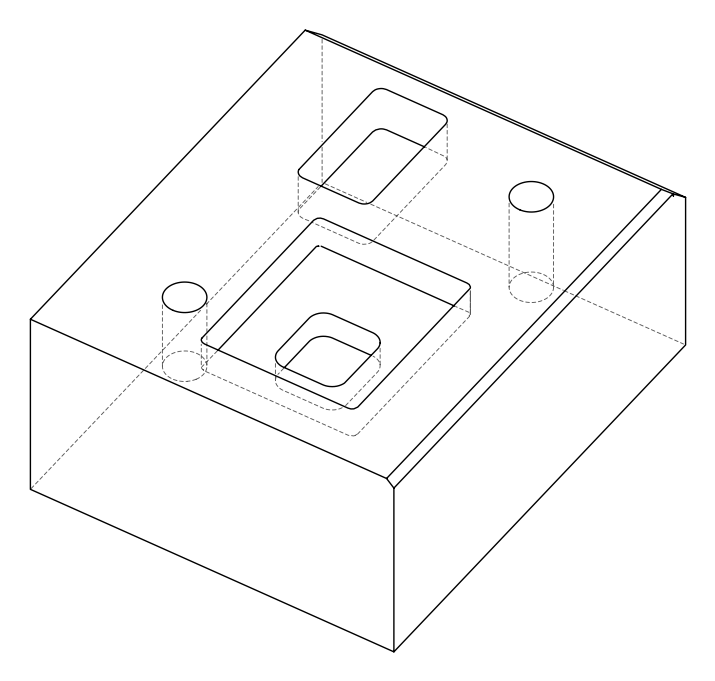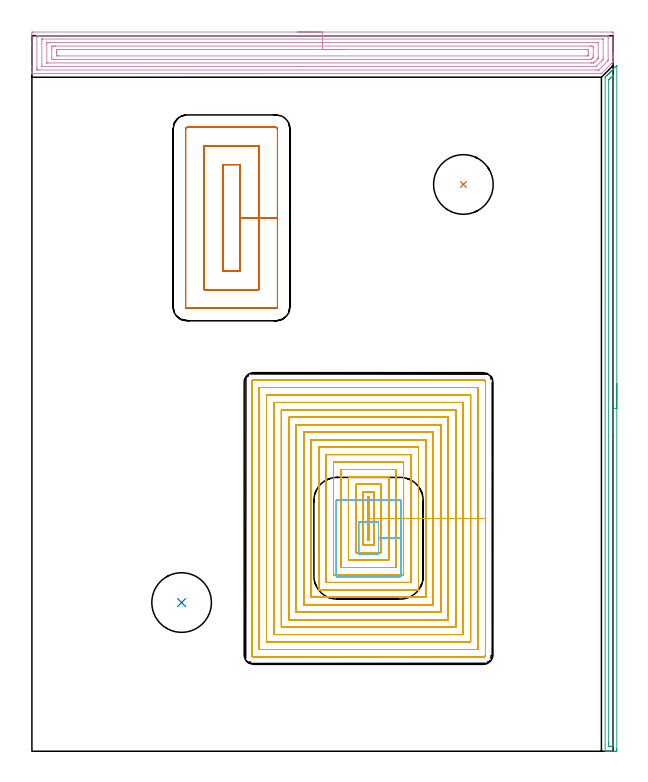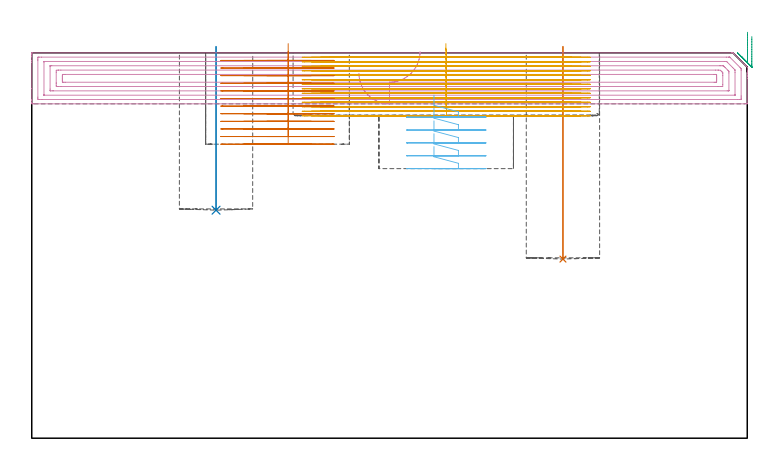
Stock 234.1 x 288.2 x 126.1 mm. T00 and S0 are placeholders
(PLAN: 7 operations, 4 tool changes, 138.7 min)
(1 INDEXABLE_INSERT_DRILL_BLIND_HOLE_FROM_SOLID | STEP1POCKET | NXT0302_019 | 0.28 min | 30389 mm3)
(2 INDEXABLE_INSERT_DRILL_BLIND_HOLE_FROM_SOLID_1 | STEP1POCKET_1 | NXT0302_019 | 0.22 min | 23155 mm3)
(3 AREA_MILL | FG_CHAMFER_SURFACE | UGT0205_001 | 4.56 min | 3090 mm3)
(4 AREA_MILL_1 | FG_CHAMFER_SURFACE_1 | UGT0205_001 | 11.54 min | 32577 mm3)
(5 MILL_RECTANGULAR_POCKET | POCKET_RECTANGULAR_STRAIGHT | UGT0201_084 | Follow Part, ap 1.5, ae 75% | 107 min | 242157 mm3)
(6 MILL_RECTANGULAR_POCKET_1 | POCKET_RECTANGULAR_STRAIGHT_1 | UGT0201_100 | Follow Part, ap 4.5, ae 75% | 2.23 min | 36022 mm3)
(7 MILL_RECTANGULAR_POCKET_2 | POCKET_RECTANGULAR_STRAIGHT_2 | NXT0201_013 | Follow Part, ap 2.5, ae 75% | 12.92 min | 115718 mm3)
(TOOL NXT0302_019 | Index. Insert Drill 24mm [880-D2400L25-05] | D24 PA176 FL120 Z2)
(TOOL UGT0205_001 | Chamfer Mill 20 x 3 x 45 deg. | D20 FL50 Z2)
(TOOL UGT0201_084 | End mill 6 mm | D6 R1 FL30 Z4)
(TOOL UGT0201_100 | End Mill 18 mm | D18 FL22 Z2)
(TOOL NXT0201_013 | ENDMILL 10mm | D10 FL30 Z4)
(OP 1 INDEXABLE_INSERT_DRILL_BLIND_HOLE_FROM_SOLID)
G17 G21 G94 G90
T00 M6
G54
G17 G0 G90 X173.8 Y228.3 S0 M3
G43 Z136.1 H1
G94 G81 G98 Z58.6 F250. R128.1
G80
M5
M2
(OP 2 INDEXABLE_INSERT_DRILL_BLIND_HOLE_FROM_SOLID_1)
G17 G21 G94 G90
T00 M6
G54
G17 G0 G90 X60.3 Y59.9 S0 M3
G43 Z136.1 H1
G94 G81 G98 Z74.6 F250. R128.1
G80
M5
M2
(OP 3 AREA_MILL)
G17 G21 G94 G90
T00 M6
G54
G17 G0 G90 X235.6 Y148.1 S1061 M3
G43 Z136.1 H0
Z131.4
G94 G1 Y148.062 Z130.528 F250.
Y147.948 Z129.664
Y147.759 Z128.812
Y147.497 Z127.98
Y147.163 Z127.174
Y146.76 Z126.4
Y146.292 Z125.664
Y145.76 Z124.972
Y145.171 Z124.329
Y144.528 Z123.74
Y143.836 Z123.209
Y143.1 Z122.74
Y142.326 Z122.337
Y141.52 Z122.003
Y140.688 Z121.741
Y139.837 Z121.552
Y138.972 Z121.438
Y138.1 Z121.4
Y0.931
X235.599 Y0.61 Z121.401
X235.593 Y0.045 Z121.403
X235.591 Y0.008 Z121.405
X235.03 Y0. Z121.965
X234.748 Z122.247
X234.14 Z122.854
X233.576 Z123.42
X233.25 Z123.746
X232.687 Z124.31
X232.36 Z124.635
X231.707 Z125.292
X231.318 Z125.681
X230.944 Y0.007 Z126.048
X230.903 Y0.01 Z126.088
X230.9 Y0.164 Z126.1
Y271.126
X230.905 Y271.503 Z126.091
X231.019 Y271.62 Z125.979
X231.47 Y272.072 Z125.527
X231.522 Y272.122 Z125.477
X231.716 Y272.316 Z125.283
X231.767 Y272.368 Z125.23
X231.817 Y272.418 Z125.182
X232.013 Y272.614 Z124.986
X232.063 Y272.665 Z124.934
X232.113 Y272.714 Z124.886
X232.311 Y272.911 Z124.688
X232.36 Y272.961 Z124.637
X232.409 Y273.009 Z124.59
X232.609 Y273.209 Z124.39
X232.657 Y273.258 Z124.34
X232.705 Y273.305 Z124.294
X232.906 Y273.507 Z124.093
X232.953 Y273.555 Z124.044
X233. Y273.601 Z123.999
X233.204 Y273.804 Z123.795
X233.25 Y273.851 Z123.747
X233.296 Y273.896 Z123.703
X233.501 Y274.102 Z123.498
X233.547 Y274.148 Z123.451
X233.592 Y274.192 Z123.407
X233.799 Y274.399 Z123.2
X233.843 Y274.445 Z123.154
X233.887 Y274.488 Z123.112
X234.097 Y274.697 Z122.902
X235.03 Y275.631 Z121.968
X235.149 Y275.749 Z121.851
X235.287 Y275.887 Z121.712
X235.475 Y276.076 Z121.523
X235.586 Y276.185 Z121.411
X235.595 Y276.186 Z121.402
X235.599 Y276.185 Z121.399
X235.6 Y275.971 Z121.4
Y138.1
X234.186 Z122.814
Y3.243
X234.182 Y2.396 Z122.818
X234.18 Y2.355 Z122.82
X234.14 Y2.01 Z122.86
X233.642 Y2.002 Z123.358
X233.25 Z123.75
X232.752 Y2.003 Z124.248
X232.36 Y2.01 Z124.64
X232.32 Y2.396 Z124.68
X232.317 Y2.439 Z124.683
X232.314 Y3.289 Z124.686
Y3.334
Y270.279
X232.315 Y270.325 Z124.685
X232.32 Y270.416 Z124.68
X232.323 Y270.462 Z124.677
X232.333 Y270.475 Z124.667
X232.36 Y270.507 Z124.64
X232.668 Y270.817 Z124.332
X232.975 Y271.126 Z124.025
X233.25 Y271.4 Z123.75
X233.868 Y272.019 Z123.132
X234.005 Y272.154 Z122.995
X234.14 Y272.283 Z122.86
X234.178 Y272.317 Z122.822
X234.186 Y272.019 Z122.814
Y138.1
Y137.228 Z122.852
Y136.364 Z122.966
Y135.512 Z123.155
Y134.68 Z123.417
Y133.874 Z123.751
Y133.1 Z124.154
Y132.364 Z124.623
Y131.672 Z125.154
Y131.029 Z125.743
Y130.44 Z126.386
Y129.909 Z127.078
Y129.44 Z127.814
Y129.037 Z128.588
Y128.703 Z129.394
Y128.441 Z130.226
Y128.252 Z131.078
Y128.138 Z131.943
Y128.1 Z132.814
G0 Z136.1
M5
M2
(OP 4 AREA_MILL_1)
G17 G21 G94 G90
T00 M6
G54
G17 G0 G90 X107.05 Y289.7 S1061 M3
G43 Z136.1 H0
Z119.4
G94 G1 X107.088 Z118.528 F250.
X107.202 Z117.664
X107.391 Z116.812
X107.653 Z115.98
X107.987 Z115.174
X108.39 Z114.4
X108.858 Z113.664
X109.39 Z112.972
X109.979 Z112.329
X110.622 Z111.74
X111.314 Z111.208
X112.05 Z110.74
X112.824 Z110.337
X113.63 Z110.003
X114.462 Z109.741
X115.313 Z109.552
X116.178 Z109.438
X117.05 Z109.4
X233.497
X233.957 Y289.695 Z109.403
X234.09 Y289.692 Z109.406
X234.1 Y289.554 Z109.543
Y281.35 Z117.745
Y280.78 Z118.317
Y280.47 Z118.627
Y279.9 Z119.196
Y279.59 Z119.506
Y278.969 Z120.13
Y277.703 Z121.395
X234.091 Y277.692 Z121.407
X233.796 Y277.396 Z121.704
X233.352 Y276.95 Z122.146
X229.773 Y273.373 Z125.727
X229.462 Y273.064 Z126.035
X229.401 Y273.007 Z126.092
X229.035 Y273. Z126.1
X0.063
X0.01 Y273.03 Z126.069
X0. Y273.209 Z125.89
Y273.304 Z125.796
Y273.69 Z125.409
Y274.31 Z124.784
Y275.501 Z123.596
Y276.07 Z123.024
Y284.727 Z114.37
Y288.39 Z110.708
Y288.675 Z110.422
X0.005 Y289.27 Z109.828
X0.01 Y289.692 Z109.406
X0.172 Y289.695 Z109.403
X0.603 Y289.7 Z109.4
X117.05
Y288.286 Z110.814
X230.925
X231.712 Y288.285 Z110.815
X231.819 Y288.284 Z110.816
X232.065 Y288.279 Z110.821
X232.09 Y288.199 Z110.901
X232.096 Y288.01 Z111.09
X232.099 Y287.51 Z111.59
X232.1 Y287.127 Z111.973
X232.099 Y278.71 Z120.39
X232.097 Y278.33 Z120.77
X232.09 Y278.204 Z120.896
X232.085 Y278.147 Z120.953
X231.746 Y277.796 Z121.304
X228.478 Y274.528 Z124.572
X228.416 Y274.468 Z124.632
X228.378 Y274.435 Z124.665
X228.359 Y274.421 Z124.679
X228.338 Y274.42 Z124.68
X228.143 Y274.415 Z124.685
X228.037
X227.25 Y274.414 Z124.686
X3.175
X2.388 Y274.415 Z124.685
X2.281 Y274.416 Z124.684
X2.035 Y274.421 Z124.679
X2.01 Y274.501 Z124.599
X2.004 Y274.69 Z124.41
X2.001 Y275.19 Z123.91
X2. Y275.573 Z123.527
X2.001 Y287.51 Z111.59
X2.003 Y287.89 Z111.21
X2.01 Y288.268 Z110.832
X2.388 Y288.281 Z110.819
X2.495 Y288.284 Z110.816
X3.28 Y288.286 Z110.814
X3.386
X117.05
Y286.872 Z112.228
X229.927 Y286.871 Z112.229
X230.009 Y286.87 Z112.23
X230.073 Y286.867 Z112.233
X230.086 Y286.865 Z112.235
X230.09 Y286.848 Z112.252
X230.095 Y286.8 Z112.3
X230.099 Y286.63 Z112.47
X230.1 Y279.42 Z119.68
X230.092 Y278.71 Z120.39
X230.09 Y278.626 Z120.474
X230.064 Y278.575 Z120.525
X229.927 Y278.43 Z120.67
X229.627 Y278.127 Z120.973
X229.331 Y277.83 Z121.27
X227.569 Y276.07 Z123.03
X227.408 Y275.915 Z123.185
X227.351 Y275.862 Z123.238
X227.308 Y275.835 Z123.265
X227.25 Y275.834 Z123.266
X226.602 Y275.829 Z123.271
X108.149 Y275.828 Z123.272
X4.173 Y275.829 Z123.271
X4.091 Y275.83 Z123.27
X4.027 Y275.833 Z123.267
X4.014 Y275.835 Z123.265
X4.01 Y275.852 Z123.248
X4.005 Y275.9 Z123.2
X4.001 Y276.07 Z123.03
Y286.63 Z112.47
X4.002 Y286.798 Z112.302
X4.009 Y286.856 Z112.244
X4.013 Y286.865 Z112.235
X4.021 Y286.868 Z112.232
X4.05 Y286.87 Z112.23
X4.173 Y286.871 Z112.229
X117.05 Y286.872 Z112.228
Y285.457 Z113.643
X227.547
X227.977 Y285.455 Z113.645
X228.074 Y285.452 Z113.648
X228.088 Y285.451 Z113.649
X228.092 Y285.435 Z113.665
X228.096 Y285.388 Z113.712
X228.099 Y285.293 Z113.807
X228.1 Y279.59 Z119.51
X228.093 Y279.171 Z119.929
X228.09 Y279.068 Z120.032
X228.041 Y279.002 Z120.098
X227.947 Y278.903 Z120.197
X227.76 Y278.71 Z120.39
X226.881 Y277.83 Z121.27
X226.62 Y277.572 Z121.528
X226.358 Y277.317 Z121.783
X226.279 Y277.25 Z121.85
X226.209 Y277.247 Z121.853
X226.059 Y277.245 Z121.855
X225.466 Y277.243 Z121.857
X225.169
X6.553
X6.123 Y277.245 Z121.855
X6.026 Y277.248 Z121.852
X6.012 Y277.249 Z121.851
X6.008 Y277.265 Z121.835
X6.004 Y277.312 Z121.788
X6.001 Y277.407 Z121.693
X6. Y284.87 Z114.23
X6.004 Y285.289 Z113.811
X6.007 Y285.393 Z113.707
X6.01 Y285.44 Z113.66
X6.057 Y285.45 Z113.65
X6.258 Y285.453 Z113.647
X6.85 Y285.457 Z113.644
X7.146 Z113.643
X117.05
Y284.043 Z115.057
X224.573
X225.414 Y284.04 Z115.06
X225.466 Y284.038 Z115.062
X226.09 Y283.99 Z115.11
X226.098 Y283.366 Z115.734
X226.1 Y280.47 Z118.63
X226.098 Y279.846 Z119.254
X226.093 Y279.59 Z119.51
X226.09 Y279.514 Z119.586
X226.04 Y279.45 Z119.65
X225.948 Y279.352 Z119.748
X225.83 Y279.231 Z119.869
X225.466 Y278.865 Z120.235
X225.386 Y278.789 Z120.311
X225.3 Y278.71 Z120.39
X224.623 Y278.661 Z120.439
X224.573 Y278.659 Z120.441
X223.735 Y278.657 Z120.443
X9.527
X8.685 Y278.66 Z120.44
X8.634 Y278.662 Z120.438
X8.01 Y278.71 Z120.39
X8.002 Y279.334 Z119.766
X8. Y282.855 Z116.245
X8.001 Y283.11 Z115.99
X8.004 Y283.732 Z115.368
X8.01 Y283.99 Z115.11
X8.585 Y284.038 Z115.062
X8.634 Y284.04 Z115.06
X9.473 Y284.043 Z115.057
X9.527
X117.05
Y282.629 Z116.471
X223.277 Y282.628 Z116.472
X223.681 Y282.626 Z116.474
X224.076 Y282.622 Z116.478
X224.09 Y282.23 Z116.87
X224.099 Y281.818 Z117.282
X224.1 Y281.35 Z117.75
X224.099 Y280.938 Z118.162
X224.09 Y280.47 Z118.63
X224.078 Y280.078 Z119.022
X223.681 Y280.074 Z119.026
X223.193 Y280.072 Z119.028
X10.823
X10.419 Y280.074 Z119.026
X10.024 Y280.078 Z119.022
X10.01 Y280.47 Z118.63
X10.001 Y280.882 Z118.218
X10. Y281.35 Z117.75
X10.001 Y281.762 Z117.338
X10.01 Y282.23 Z116.87
X10.021 Y282.622 Z116.478
X10.419 Y282.626 Z116.474
X10.907 Y282.628 Z116.472
X117.05 Y282.629 Z116.471
X117.922 Z116.509
X118.786 Z116.623
X119.638 Z116.812
X120.47 Z117.074
X121.276 Z117.408
X122.05 Z117.811
X122.786 Z118.28
X123.478 Z118.811
X124.121 Z119.4
X124.71 Z120.043
X125.241 Z120.735
X125.71 Z121.471
X126.113 Z122.245
X126.447 Z123.051
X126.709 Z123.883
X126.898 Z124.735
X127.012 Z125.6
X127.05 Z126.471
G0 Z136.1
M5
M2
(OP 5 MILL_RECTANGULAR_POCKET)
G17 G21 G94 G90
T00 M6
G54
G17 G0 G90 X135.5 Y92.738 S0 M3
G43 Z136.1 H0
Z129.1
G94 G1 Y85. Z127.027 F250.
X135.7 Z126.973
Y93.75 Z124.628
Y102.5 F500.
X135.5
Y85.
X135.7
Y93.75
X137.7
Y104.5
X133.5
Y83.
X137.7
Y93.75
X140.7
Y107.5
X130.5
Y80.
X140.7
Y93.75
X143.7
Y110.5
X127.5
Y77.
X143.7
Y93.75
X146.7
Y113.5
X124.5
Y74.
X146.7
Y93.75
X149.7
Y116.5
X121.5
Y71.
X149.7
Y93.75
X152.7
Y119.5
X118.5
Y68.
X152.7
Y93.75
X155.7
Y122.5
X115.5
Y65.
X155.7
Y93.75
X158.7
Y125.5
X112.5
Y62.
X158.7
Y93.75
X161.7
Y128.5
X109.5
Y59.
X161.7
Y93.75
X164.7
Y131.5
X106.5
Y56.
X164.7
Y93.75
X167.7
Y134.5
X103.5
Y53.
X167.7
Y93.75
X170.7
Y137.5
X100.5
Y50.
X170.7
Y93.75
X173.7
Y140.5
X97.5
Y47.
X173.7
Y93.75
X176.7
Y143.5
X94.5
Y44.
X176.7
Y93.75
X179.7
Y146.5
X91.5
Y41.
X179.7
Y93.75
X182.7
Y148.7
G3 X181.9 Y149.5 R0.8
G1 X89.3
G3 X88.5 Y148.7 R0.8
G1 Y38.8
G3 X89.3 Y38. R0.8
G1 X181.9
G3 X182.7 Y38.8 R0.8
G1 Y93.75
Y94.75
G0 X135.5 Y92.738 Z127.628
G1 Y85. Z125.555 F250.
X135.7 Z125.502
Y93.75 Z123.157
Y102.5 F500.
X135.5
Y85.
X135.7
Y93.75
X137.7
Y104.5
X133.5
Y83.
X137.7
Y93.75
X140.7
Y107.5
X130.5
Y80.
X140.7
Y93.75
X143.7
Y110.5
X127.5
Y77.
X143.7
Y93.75
X146.7
Y113.5
X124.5
Y74.
X146.7
Y93.75
X149.7
Y116.5
X121.5
Y71.
X149.7
Y93.75
X152.7
Y119.5
X118.5
Y68.
X152.7
Y93.75
X155.7
Y122.5
X115.5
Y65.
X155.7
Y93.75
X158.7
Y125.5
X112.5
Y62.
X158.7
Y93.75
X161.7
Y128.5
X109.5
Y59.
X161.7
Y93.75
X164.7
Y131.5
X106.5
Y56.
X164.7
Y93.75
X167.7
Y134.5
X103.5
Y53.
X167.7
Y93.75
X170.7
Y137.5
X100.5
Y50.
X170.7
Y93.75
X173.7
Y140.5
X97.5
Y47.
X173.7
Y93.75
X176.7
Y143.5
X94.5
Y44.
X176.7
Y93.75
X179.7
Y146.5
X91.5
Y41.
X179.7
Y93.75
X182.7
Y148.7
G3 X181.9 Y149.5 R0.8
G1 X89.3
G3 X88.5 Y148.7 R0.8
G1 Y38.8
G3 X89.3 Y38. R0.8
G1 X181.9
G3 X182.7 Y38.8 R0.8
G1 Y93.75
Y94.75
G0 X135.5 Y92.738 Z126.157
G1 Y85. Z124.084 F250.
X135.7 Z124.03
Y93.75 Z121.686
Y102.5 F500.
X135.5
Y85.
X135.7
Y93.75
X137.7
Y104.5
X133.5
Y83.
X137.7
Y93.75
X140.7
Y107.5
X130.5
Y80.
X140.7
Y93.75
X143.7
Y110.5
X127.5
Y77.
X143.7
Y93.75
X146.7
Y113.5
X124.5
Y74.
X146.7
Y93.75
X149.7
Y116.5
X121.5
Y71.
X149.7
Y93.75
X152.7
Y119.5
X118.5
Y68.
X152.7
Y93.75
X155.7
Y122.5
X115.5
Y65.
X155.7
Y93.75
X158.7
Y125.5
X112.5
Y62.
X158.7
Y93.75
X161.7
Y128.5
X109.5
Y59.
X161.7
Y93.75
X164.7
Y131.5
X106.5
Y56.
X164.7
Y93.75
X167.7
Y134.5
X103.5
Y53.
X167.7
Y93.75
X170.7
Y137.5
X100.5
Y50.
X170.7
Y93.75
X173.7
Y140.5
X97.5
Y47.
X173.7
Y93.75
X176.7
Y143.5
X94.5
Y44.
X176.7
Y93.75
X179.7
Y146.5
X91.5
Y41.
X179.7
Y93.75
X182.7
Y148.7
G3 X181.9 Y149.5 R0.8
G1 X89.3
G3 X88.5 Y148.7 R0.8
G1 Y38.8
G3 X89.3 Y38. R0.8
G1 X181.9
G3 X182.7 Y38.8 R0.8
G1 Y93.75
Y94.75
G0 X135.5 Y92.738 Z124.686
G1 Y85. Z122.612 F250.
X135.7 Z122.559
Y93.75 Z120.214
Y102.5 F500.
X135.5
Y85.
X135.7
Y93.75
X137.7
Y104.5
X133.5
Y83.
X137.7
Y93.75
X140.7
Y107.5
X130.5
Y80.
X140.7
Y93.75
X143.7
Y110.5
X127.5
Y77.
X143.7
Y93.75
X146.7
Y113.5
X124.5
Y74.
X146.7
Y93.75
X149.7
Y116.5
X121.5
Y71.
X149.7
Y93.75
X152.7
Y119.5
X118.5
Y68.
X152.7
Y93.75
X155.7
Y122.5
X115.5
Y65.
X155.7
Y93.75
X158.7
Y125.5
X112.5
Y62.
X158.7
Y93.75
X161.7
Y128.5
X109.5
Y59.
X161.7
Y93.75
X164.7
Y131.5
X106.5
Y56.
X164.7
Y93.75
X167.7
Y134.5
X103.5
Y53.
X167.7
Y93.75
X170.7
Y137.5
X100.5
Y50.
X170.7
Y93.75
X173.7
Y140.5
X97.5
Y47.
X173.7
Y93.75
X176.7
Y143.5
X94.5
Y44.
X176.7
Y93.75
X179.7
Y146.5
X91.5
Y41.
X179.7
Y93.75
X182.7
Y148.7
G3 X181.9 Y149.5 R0.8
G1 X89.3
G3 X88.5 Y148.7 R0.8
G1 Y38.8
G3 X89.3 Y38. R0.8
G1 X181.9
G3 X182.7 Y38.8 R0.8
G1 Y93.75
Y94.75
G0 X135.5 Y92.738 Z123.214
G1 Y85. Z121.141 F250.
X135.7 Z121.087
Y93.75 Z118.743
Y102.5 F500.
X135.5
Y85.
X135.7
Y93.75
X137.7
Y104.5
X133.5
Y83.
X137.7
Y93.75
X140.7
Y107.5
X130.5
Y80.
X140.7
Y93.75
X143.7
Y110.5
X127.5
Y77.
X143.7
Y93.75
X146.7
Y113.5
X124.5
Y74.
X146.7
Y93.75
X149.7
Y116.5
X121.5
Y71.
X149.7
Y93.75
X152.7
Y119.5
X118.5
Y68.
X152.7
Y93.75
X155.7
Y122.5
X115.5
Y65.
X155.7
Y93.75
X158.7
Y125.5
X112.5
Y62.
X158.7
Y93.75
X161.7
Y128.5
X109.5
Y59.
X161.7
Y93.75
X164.7
Y131.5
X106.5
Y56.
X164.7
Y93.75
X167.7
Y134.5
X103.5
Y53.
X167.7
Y93.75
X170.7
Y137.5
X100.5
Y50.
X170.7
Y93.75
X173.7
Y140.5
X97.5
Y47.
X173.7
Y93.75
X176.7
Y143.5
X94.5
Y44.
X176.7
Y93.75
X179.7
Y146.5
X91.5
Y41.
X179.7
Y93.75
X182.7
Y148.7
G3 X181.9 Y149.5 R0.8
G1 X89.3
G3 X88.5 Y148.7 R0.8
G1 Y38.8
G3 X89.3 Y38. R0.8
G1 X181.9
G3 X182.7 Y38.8 R0.8
G1 Y93.75
Y94.75
G0 X135.5 Y92.738 Z121.743
G1 Y85. Z119.67 F250.
X135.7 Z119.616
Y93.75 Z117.271
Y102.5 F500.
X135.5
Y85.
X135.7
Y93.75
X137.7
Y104.5
X133.5
Y83.
X137.7
Y93.75
X140.7
Y107.5
X130.5
Y80.
X140.7
Y93.75
X143.7
Y110.5
X127.5
Y77.
X143.7
Y93.75
X146.7
Y113.5
X124.5
Y74.
X146.7
Y93.75
X149.7
Y116.5
X121.5
Y71.
X149.7
Y93.75
X152.7
Y119.5
X118.5
Y68.
X152.7
Y93.75
X155.7
Y122.5
X115.5
Y65.
X155.7
Y93.75
X158.7
Y125.5
X112.5
Y62.
X158.7
Y93.75
X161.7
Y128.5
X109.5
Y59.
X161.7
Y93.75
X164.7
Y131.5
X106.5
Y56.
X164.7
Y93.75
X167.7
Y134.5
X103.5
Y53.
X167.7
Y93.75
X170.7
Y137.5
X100.5
Y50.
X170.7
Y93.75
X173.7
Y140.5
X97.5
Y47.
X173.7
Y93.75
X176.7
Y143.5
X94.5
Y44.
X176.7
Y93.75
X179.7
Y146.5
X91.5
Y41.
X179.7
Y93.75
X182.7
Y148.7
G3 X181.9 Y149.5 R0.8
G1 X89.3
G3 X88.5 Y148.7 R0.8
G1 Y38.8
G3 X89.3 Y38. R0.8
G1 X181.9
G3 X182.7 Y38.8 R0.8
G1 Y93.75
Y94.75
G0 X135.5 Y92.738 Z120.271
G1 Y85. Z118.198 F250.
X135.7 Z118.145
Y93.75 Z115.8
Y102.5 F500.
X135.5
Y85.
X135.7
Y93.75
X137.7
Y104.5
X133.5
Y83.
X137.7
Y93.75
X140.7
Y107.5
X130.5
Y80.
X140.7
Y93.75
X143.7
Y110.5
X127.5
Y77.
X143.7
Y93.75
X146.7
Y113.5
X124.5
Y74.
X146.7
Y93.75
X149.7
Y116.5
X121.5
Y71.
X149.7
Y93.75
X152.7
Y119.5
X118.5
Y68.
X152.7
Y93.75
X155.7
Y122.5
X115.5
Y65.
X155.7
Y93.75
X158.7
Y125.5
X112.5
Y62.
X158.7
Y93.75
X161.7
Y128.5
X109.5
Y59.
X161.7
Y93.75
X164.7
Y131.5
X106.5
Y56.
X164.7
Y93.75
X167.7
Y134.5
X103.5
Y53.
X167.7
Y93.75
X170.7
Y137.5
X100.5
Y50.
X170.7
Y93.75
X173.7
Y140.5
X97.5
Y47.
X173.7
Y93.75
X176.7
Y143.5
X94.5
Y44.
X176.7
Y93.75
X179.7
Y146.5
X91.5
Y41.
X179.7
Y93.75
X182.7
Y148.7
G3 X181.9 Y149.5 R0.8
G1 X89.3
G3 X88.5 Y148.7 R0.8
G1 Y38.8
G3 X89.3 Y38. R0.8
G1 X181.9
G3 X182.7 Y38.8 R0.8
G1 Y93.75
Y94.75
G0 X135.5 Y92.738 Z118.8
G1 Y85. Z116.727 F250.
X135.7 Z116.673
Y93.75 Z114.329
Y102.5 F500.
X135.5
Y85.
X135.7
Y93.75
X137.7
Y104.5
X133.5
Y83.
X137.7
Y93.75
X140.7
Y107.5
X130.5
Y80.
X140.7
Y93.75
X143.7
Y110.5
X127.5
Y77.
X143.7
Y93.75
X146.7
Y113.5
X124.5
Y74.
X146.7
Y93.75
X149.7
Y116.5
X121.5
Y71.
X149.7
Y93.75
X152.7
Y119.5
X118.5
Y68.
X152.7
Y93.75
X155.7
Y122.5
X115.5
Y65.
X155.7
Y93.75
X158.7
Y125.5
X112.5
Y62.
X158.7
Y93.75
X161.7
Y128.5
X109.5
Y59.
X161.7
Y93.75
X164.7
Y131.5
X106.5
Y56.
X164.7
Y93.75
X167.7
Y134.5
X103.5
Y53.
X167.7
Y93.75
X170.7
Y137.5
X100.5
Y50.
X170.7
Y93.75
X173.7
Y140.5
X97.5
Y47.
X173.7
Y93.75
X176.7
Y143.5
X94.5
Y44.
X176.7
Y93.75
X179.7
Y146.5
X91.5
Y41.
X179.7
Y93.75
X182.7
Y148.7
G3 X181.9 Y149.5 R0.8
G1 X89.3
G3 X88.5 Y148.7 R0.8
G1 Y38.8
G3 X89.3 Y38. R0.8
G1 X181.9
G3 X182.7 Y38.8 R0.8
G1 Y93.75
Y94.75
G0 X135.5 Y92.738 Z117.329
G1 Y85. Z115.255 F250.
X135.7 Z115.202
Y93.75 Z112.857
Y102.5 F500.
X135.5
Y85.
X135.7
Y93.75
X137.7
Y104.5
X133.5
Y83.
X137.7
Y93.75
X140.7
Y107.5
X130.5
Y80.
X140.7
Y93.75
X143.7
Y110.5
X127.5
Y77.
X143.7
Y93.75
X146.7
Y113.5
X124.5
Y74.
X146.7
Y93.75
X149.7
Y116.5
X121.5
Y71.
X149.7
Y93.75
X152.7
Y119.5
X118.5
Y68.
X152.7
Y93.75
X155.7
Y122.5
X115.5
Y65.
X155.7
Y93.75
X158.7
Y125.5
X112.5
Y62.
X158.7
Y93.75
X161.7
Y128.5
X109.5
Y59.
X161.7
Y93.75
X164.7
Y131.5
X106.5
Y56.
X164.7
Y93.75
X167.7
Y134.5
X103.5
Y53.
X167.7
Y93.75
X170.7
Y137.5
X100.5
Y50.
X170.7
Y93.75
X173.7
Y140.5
X97.5
Y47.
X173.7
Y93.75
X176.7
Y143.5
X94.5
Y44.
X176.7
Y93.75
X179.7
Y146.5
X91.5
Y41.
X179.7
Y93.75
X182.7
Y148.7
G3 X181.9 Y149.5 R0.8
G1 X89.3
G3 X88.5 Y148.7 R0.8
G1 Y38.8
G3 X89.3 Y38. R0.8
G1 X181.9
G3 X182.7 Y38.8 R0.8
G1 Y93.75
Y94.75
G0 X135.5 Y92.738 Z115.857
G1 Y85. Z113.784 F250.
X135.7 Z113.73
Y93.75 Z111.386
Y102.5 F500.
X135.5
Y85.
X135.7
Y93.75
X137.7
Y104.5
X133.5
Y83.
X137.7
Y93.75
X140.7
Y107.5
X130.5
Y80.
X140.7
Y93.75
X143.7
Y110.5
X127.5
Y77.
X143.7
Y93.75
X146.7
Y113.5
X124.5
Y74.
X146.7
Y93.75
X149.7
Y116.5
X121.5
Y71.
X149.7
Y93.75
X152.7
Y119.5
X118.5
Y68.
X152.7
Y93.75
X155.7
Y122.5
X115.5
Y65.
X155.7
Y93.75
X158.7
Y125.5
X112.5
Y62.
X158.7
Y93.75
X161.7
Y128.5
X109.5
Y59.
X161.7
Y93.75
X164.7
Y131.5
X106.5
Y56.
X164.7
Y93.75
X167.7
Y134.5
X103.5
Y53.
X167.7
Y93.75
X170.7
Y137.5
X100.5
Y50.
X170.7
Y93.75
X173.7
Y140.5
X97.5
Y47.
X173.7
Y93.75
X176.7
Y143.5
X94.5
Y44.
X176.7
Y93.75
X179.7
Y146.5
X91.5
Y41.
X179.7
Y93.75
X182.7
Y148.7
G3 X181.9 Y149.5 R0.8
G1 X89.3
G3 X88.5 Y148.7 R0.8
G1 Y38.8
G3 X89.3 Y38. R0.8
G1 X181.9
G3 X182.7 Y38.8 R0.8
G1 Y93.75
Y94.75
G0 X135.5 Y92.738 Z114.386
G1 Y85. Z112.312 F250.
X135.7 Z112.259
Y93.75 Z109.914
Y102.5 F500.
X135.5
Y85.
X135.7
Y93.75
X137.7
Y104.5
X133.5
Y83.
X137.7
Y93.75
X140.7
Y107.5
X130.5
Y80.
X140.7
Y93.75
X143.7
Y110.5
X127.5
Y77.
X143.7
Y93.75
X146.7
Y113.5
X124.5
Y74.
X146.7
Y93.75
X149.7
Y116.5
X121.5
Y71.
X149.7
Y93.75
X152.7
Y119.5
X118.5
Y68.
X152.7
Y93.75
X155.7
Y122.5
X115.5
Y65.
X155.7
Y93.75
X158.7
Y125.5
X112.5
Y62.
X158.7
Y93.75
X161.7
Y128.5
X109.5
Y59.
X161.7
Y93.75
X164.7
Y131.5
X106.5
Y56.
X164.7
Y93.75
X167.7
Y134.5
X103.5
Y53.
X167.7
Y93.75
X170.7
Y137.5
X100.5
Y50.
X170.7
Y93.75
X173.7
Y140.5
X97.5
Y47.
X173.7
Y93.75
X176.7
Y143.5
X94.5
Y44.
X176.7
Y93.75
X179.7
Y146.5
X91.5
Y41.
X179.7
Y93.75
X182.7
Y148.7
G3 X181.9 Y149.5 R0.8
G1 X89.3
G3 X88.5 Y148.7 R0.8
G1 Y38.8
G3 X89.3 Y38. R0.8
G1 X181.9
G3 X182.7 Y38.8 R0.8
G1 Y93.75
Y94.75
G0 X135.5 Y92.738 Z112.914
G1 Y85. Z110.841 F250.
X135.7 Z110.787
Y93.75 Z108.443
Y102.5 F500.
X135.5
Y85.
X135.7
Y93.75
X137.7
Y104.5
X133.5
Y83.
X137.7
Y93.75
X140.7
Y107.5
X130.5
Y80.
X140.7
Y93.75
X143.7
Y110.5
X127.5
Y77.
X143.7
Y93.75
X146.7
Y113.5
X124.5
Y74.
X146.7
Y93.75
X149.7
Y116.5
X121.5
Y71.
X149.7
Y93.75
X152.7
Y119.5
X118.5
Y68.
X152.7
Y93.75
X155.7
Y122.5
X115.5
Y65.
X155.7
Y93.75
X158.7
Y125.5
X112.5
Y62.
X158.7
Y93.75
X161.7
Y128.5
X109.5
Y59.
X161.7
Y93.75
X164.7
Y131.5
X106.5
Y56.
X164.7
Y93.75
X167.7
Y134.5
X103.5
Y53.
X167.7
Y93.75
X170.7
Y137.5
X100.5
Y50.
X170.7
Y93.75
X173.7
Y140.5
X97.5
Y47.
X173.7
Y93.75
X176.7
Y143.5
X94.5
Y44.
X176.7
Y93.75
X179.7
Y146.5
X91.5
Y41.
X179.7
Y93.75
X182.7
Y148.7
G3 X181.9 Y149.5 R0.8
G1 X89.3
G3 X88.5 Y148.7 R0.8
G1 Y38.8
G3 X89.3 Y38. R0.8
G1 X181.9
G3 X182.7 Y38.8 R0.8
G1 Y93.75
Y94.75
G0 X135.5 Y92.738 Z111.443
G1 Y85. Z109.37 F250.
X135.7 Z109.316
Y93.75 Z106.971
Y102.5 F500.
X135.5
Y85.
X135.7
Y93.75
X137.7
Y104.5
X133.5
Y83.
X137.7
Y93.75
X140.7
Y107.5
X130.5
Y80.
X140.7
Y93.75
X143.7
Y110.5
X127.5
Y77.
X143.7
Y93.75
X146.7
Y113.5
X124.5
Y74.
X146.7
Y93.75
X149.7
Y116.5
X121.5
Y71.
X149.7
Y93.75
X152.7
Y119.5
X118.5
Y68.
X152.7
Y93.75
X155.7
Y122.5
X115.5
Y65.
X155.7
Y93.75
X158.7
Y125.5
X112.5
Y62.
X158.7
Y93.75
X161.7
Y128.5
X109.5
Y59.
X161.7
Y93.75
X164.7
Y131.5
X106.5
Y56.
X164.7
Y93.75
X167.7
Y134.5
X103.5
Y53.
X167.7
Y93.75
X170.7
Y137.5
X100.5
Y50.
X170.7
Y93.75
X173.7
Y140.5
X97.5
Y47.
X173.7
Y93.75
X176.7
Y143.5
X94.5
Y44.
X176.7
Y93.75
X179.7
Y146.5
X91.5
Y41.
X179.7
Y93.75
X182.7
Y148.7
G3 X181.9 Y149.5 R0.8
G1 X89.3
G3 X88.5 Y148.7 R0.8
G1 Y38.8
G3 X89.3 Y38. R0.8
G1 X181.9
G3 X182.7 Y38.8 R0.8
G1 Y93.75
Y94.75
G0 X135.5 Y92.738 Z109.971
G1 Y85. Z107.898 F250.
X135.7 Z107.845
Y93.75 Z105.5
Y102.5 F500.
X135.5
Y85.
X135.7
Y93.75
X137.7
Y104.5
X133.5
Y83.
X137.7
Y93.75
X140.7
Y107.5
X130.5
Y80.
X140.7
Y93.75
X143.7
Y110.5
X127.5
Y77.
X143.7
Y93.75
X146.7
Y113.5
X124.5
Y74.
X146.7
Y93.75
X149.7
Y116.5
X121.5
Y71.
X149.7
Y93.75
X152.7
Y119.5
X118.5
Y68.
X152.7
Y93.75
X155.7
Y122.5
X115.5
Y65.
X155.7
Y93.75
X158.7
Y125.5
X112.5
Y62.
X158.7
Y93.75
X161.7
Y128.5
X109.5
Y59.
X161.7
Y93.75
X164.7
Y131.5
X106.5
Y56.
X164.7
Y93.75
X167.7
Y134.5
X103.5
Y53.
X167.7
Y93.75
X170.7
Y137.5
X100.5
Y50.
X170.7
Y93.75
X173.7
Y140.5
X97.5
Y47.
X173.7
Y93.75
X176.7
Y143.5
X94.5
Y44.
X176.7
Y93.75
X179.7
Y146.5
X91.5
Y41.
X179.7
Y93.75
X182.7
Y148.7
G3 X181.9 Y149.5 R0.8
G1 X89.3
G3 X88.5 Y148.7 R0.8
G1 Y38.8
G3 X89.3 Y38. R0.8
G1 X181.9
G3 X182.7 Y38.8 R0.8
G1 Y93.75
Y94.75
G0 Z136.1
M5
M2
(OP 6 MILL_RECTANGULAR_POCKET_1)
G17 G21 G94 G90
T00 M6
G54
G17 G0 G90 X131.6 Y91.712 S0 M3
G43 Z136.1 H0
Z112.256
G94 G1 Y79.3 Z108.93 F250.
X139.6 Z106.786
Y85.8 Z105.044
Y92.3 F500.
X131.6
Y79.3
X139.6
Y85.8
X148.6
Y101.
G3 X148.3 Y101.3 R0.3
G1 X122.9
G3 X122.6 Y101. R0.3
G1 Y70.6
G3 X122.9 Y70.3 R0.3
G1 X148.3
G3 X148.6 Y70.6 R0.3
G1 Y85.8
Y86.8
G0 X131.6 Y91.712 Z108.044
G1 Y79.3 Z104.719 F250.
X139.6 Z102.575
Y85.8 Z100.833
Y92.3 F500.
X131.6
Y79.3
X139.6
Y85.8
X148.6
Y101.
G3 X148.3 Y101.3 R0.3
G1 X122.9
G3 X122.6 Y101. R0.3
G1 Y70.6
G3 X122.9 Y70.3 R0.3
G1 X148.3
G3 X148.6 Y70.6 R0.3
G1 Y85.8
Y86.8
G0 X131.6 Y91.712 Z103.833
G1 Y79.3 Z100.507 F250.
X139.6 Z98.364
Y85.8 Z96.622
Y92.3 F500.
X131.6
Y79.3
X139.6
Y85.8
X148.6
Y101.
G3 X148.3 Y101.3 R0.3
G1 X122.9
G3 X122.6 Y101. R0.3
G1 Y70.6
G3 X122.9 Y70.3 R0.3
G1 X148.3
G3 X148.6 Y70.6 R0.3
G1 Y85.8
Y86.8
G0 X131.6 Y91.712 Z99.622
G1 Y79.3 Z96.296 F250.
X139.6 Z94.153
Y85.8 Z92.411
Y92.3 F500.
X131.6
Y79.3
X139.6
Y85.8
X148.6
Y101.
G3 X148.3 Y101.3 R0.3
G1 X122.9
G3 X122.6 Y101. R0.3
G1 Y70.6
G3 X122.9 Y70.3 R0.3
G1 X148.3
G3 X148.6 Y70.6 R0.3
G1 Y85.8
Y86.8
G0 X131.6 Y91.712 Z95.411
G1 Y79.3 Z92.085 F250.
X139.6 Z89.942
Y85.8 Z88.2
Y92.3 F500.
X131.6
Y79.3
X139.6
Y85.8
X148.6
Y101.
G3 X148.3 Y101.3 R0.3
G1 X122.9
G3 X122.6 Y101. R0.3
G1 Y70.6
G3 X122.9 Y70.3 R0.3
G1 X148.3
G3 X148.6 Y70.6 R0.3
G1 Y85.8
Y86.8
G0 Z136.1
M5
M2
(OP 7 MILL_RECTANGULAR_POCKET_2)
G17 G21 G94 G90
T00 M6
G54
G17 G0 G90 X83.9 Y194.355 S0 M3
G43 Z136.1 H0
Z129.1
G94 G1 Y214.85 Z123.608 F250.
Y236.3 F500.
X76.9
Y193.4
X83.9
Y214.85
X91.4
Y243.8
X69.4
Y185.9
X91.4
Y214.85
X98.9
Y250.7
G3 X98.3 Y251.3 R0.6
G1 X62.5
G3 X61.9 Y250.7 R0.6
G1 Y179.
G3 X62.5 Y178.4 R0.6
G1 X98.3
G3 X98.9 Y179. R0.6
G1 Y214.85
Y215.85
G0 X83.9 Y194.355 Z126.608
G1 Y214.85 Z121.117 F250.
Y236.3 F500.
X76.9
Y193.4
X83.9
Y214.85
X91.4
Y243.8
X69.4
Y185.9
X91.4
Y214.85
X98.9
Y250.7
G3 X98.3 Y251.3 R0.6
G1 X62.5
G3 X61.9 Y250.7 R0.6
G1 Y179.
G3 X62.5 Y178.4 R0.6
G1 X98.3
G3 X98.9 Y179. R0.6
G1 Y214.85
Y215.85
G0 X83.9 Y194.355 Z124.117
G1 Y214.85 Z118.625 F250.
Y236.3 F500.
X76.9
Y193.4
X83.9
Y214.85
X91.4
Y243.8
X69.4
Y185.9
X91.4
Y214.85
X98.9
Y250.7
G3 X98.3 Y251.3 R0.6
G1 X62.5
G3 X61.9 Y250.7 R0.6
G1 Y179.
G3 X62.5 Y178.4 R0.6
G1 X98.3
G3 X98.9 Y179. R0.6
G1 Y214.85
Y215.85
G0 X83.9 Y194.355 Z121.625
G1 Y214.85 Z116.133 F250.
Y236.3 F500.
X76.9
Y193.4
X83.9
Y214.85
X91.4
Y243.8
X69.4
Y185.9
X91.4
Y214.85
X98.9
Y250.7
G3 X98.3 Y251.3 R0.6
G1 X62.5
G3 X61.9 Y250.7 R0.6
G1 Y179.
G3 X62.5 Y178.4 R0.6
G1 X98.3
G3 X98.9 Y179. R0.6
G1 Y214.85
Y215.85
G0 X83.9 Y194.355 Z119.133
G1 Y214.85 Z113.642 F250.
Y236.3 F500.
X76.9
Y193.4
X83.9
Y214.85
X91.4
Y243.8
X69.4
Y185.9
X91.4
Y214.85
X98.9
Y250.7
G3 X98.3 Y251.3 R0.6
G1 X62.5
G3 X61.9 Y250.7 R0.6
G1 Y179.
G3 X62.5 Y178.4 R0.6
G1 X98.3
G3 X98.9 Y179. R0.6
G1 Y214.85
Y215.85
G0 X83.9 Y194.355 Z116.642
G1 Y214.85 Z111.15 F250.
Y236.3 F500.
X76.9
Y193.4
X83.9
Y214.85
X91.4
Y243.8
X69.4
Y185.9
X91.4
Y214.85
X98.9
Y250.7
G3 X98.3 Y251.3 R0.6
G1 X62.5
G3 X61.9 Y250.7 R0.6
G1 Y179.
G3 X62.5 Y178.4 R0.6
G1 X98.3
G3 X98.9 Y179. R0.6
G1 Y214.85
Y215.85
G0 X83.9 Y194.355 Z114.15
G1 Y214.85 Z108.658 F250.
Y236.3 F500.
X76.9
Y193.4
X83.9
Y214.85
X91.4
Y243.8
X69.4
Y185.9
X91.4
Y214.85
X98.9
Y250.7
G3 X98.3 Y251.3 R0.6
G1 X62.5
G3 X61.9 Y250.7 R0.6
G1 Y179.
G3 X62.5 Y178.4 R0.6
G1 X98.3
G3 X98.9 Y179. R0.6
G1 Y214.85
Y215.85
G0 X83.9 Y194.355 Z111.658
G1 Y214.85 Z106.167 F250.
Y236.3 F500.
X76.9
Y193.4
X83.9
Y214.85
X91.4
Y243.8
X69.4
Y185.9
X91.4
Y214.85
X98.9
Y250.7
G3 X98.3 Y251.3 R0.6
G1 X62.5
G3 X61.9 Y250.7 R0.6
G1 Y179.
G3 X62.5 Y178.4 R0.6
G1 X98.3
G3 X98.9 Y179. R0.6
G1 Y214.85
Y215.85
G0 X83.9 Y194.355 Z109.167
G1 Y214.85 Z103.675 F250.
Y236.3 F500.
X76.9
Y193.4
X83.9
Y214.85
X91.4
Y243.8
X69.4
Y185.9
X91.4
Y214.85
X98.9
Y250.7
G3 X98.3 Y251.3 R0.6
G1 X62.5
G3 X61.9 Y250.7 R0.6
G1 Y179.
G3 X62.5 Y178.4 R0.6
G1 X98.3
G3 X98.9 Y179. R0.6
G1 Y214.85
Y215.85
G0 X83.9 Y194.355 Z106.675
G1 Y214.85 Z101.183 F250.
Y236.3 F500.
X76.9
Y193.4
X83.9
Y214.85
X91.4
Y243.8
X69.4
Y185.9
X91.4
Y214.85
X98.9
Y250.7
G3 X98.3 Y251.3 R0.6
G1 X62.5
G3 X61.9 Y250.7 R0.6
G1 Y179.
G3 X62.5 Y178.4 R0.6
G1 X98.3
G3 X98.9 Y179. R0.6
G1 Y214.85
Y215.85
G0 X83.9 Y194.355 Z104.183
G1 Y214.85 Z98.692 F250.
Y236.3 F500.
X76.9
Y193.4
X83.9
Y214.85
X91.4
Y243.8
X69.4
Y185.9
X91.4
Y214.85
X98.9
Y250.7
G3 X98.3 Y251.3 R0.6
G1 X62.5
G3 X61.9 Y250.7 R0.6
G1 Y179.
G3 X62.5 Y178.4 R0.6
G1 X98.3
G3 X98.9 Y179. R0.6
G1 Y214.85
Y215.85
G0 X83.9 Y194.355 Z101.692
G1 Y214.85 Z96.2 F250.
Y236.3 F500.
X76.9
Y193.4
X83.9
Y214.85
X91.4
Y243.8
X69.4
Y185.9
X91.4
Y214.85
X98.9
Y250.7
G3 X98.3 Y251.3 R0.6
G1 X62.5
G3 X61.9 Y250.7 R0.6
G1 Y179.
G3 X62.5 Y178.4 R0.6
G1 X98.3
G3 X98.9 Y179. R0.6
G1 Y214.85
Y215.85
G0 Z136.1
M5
M2
